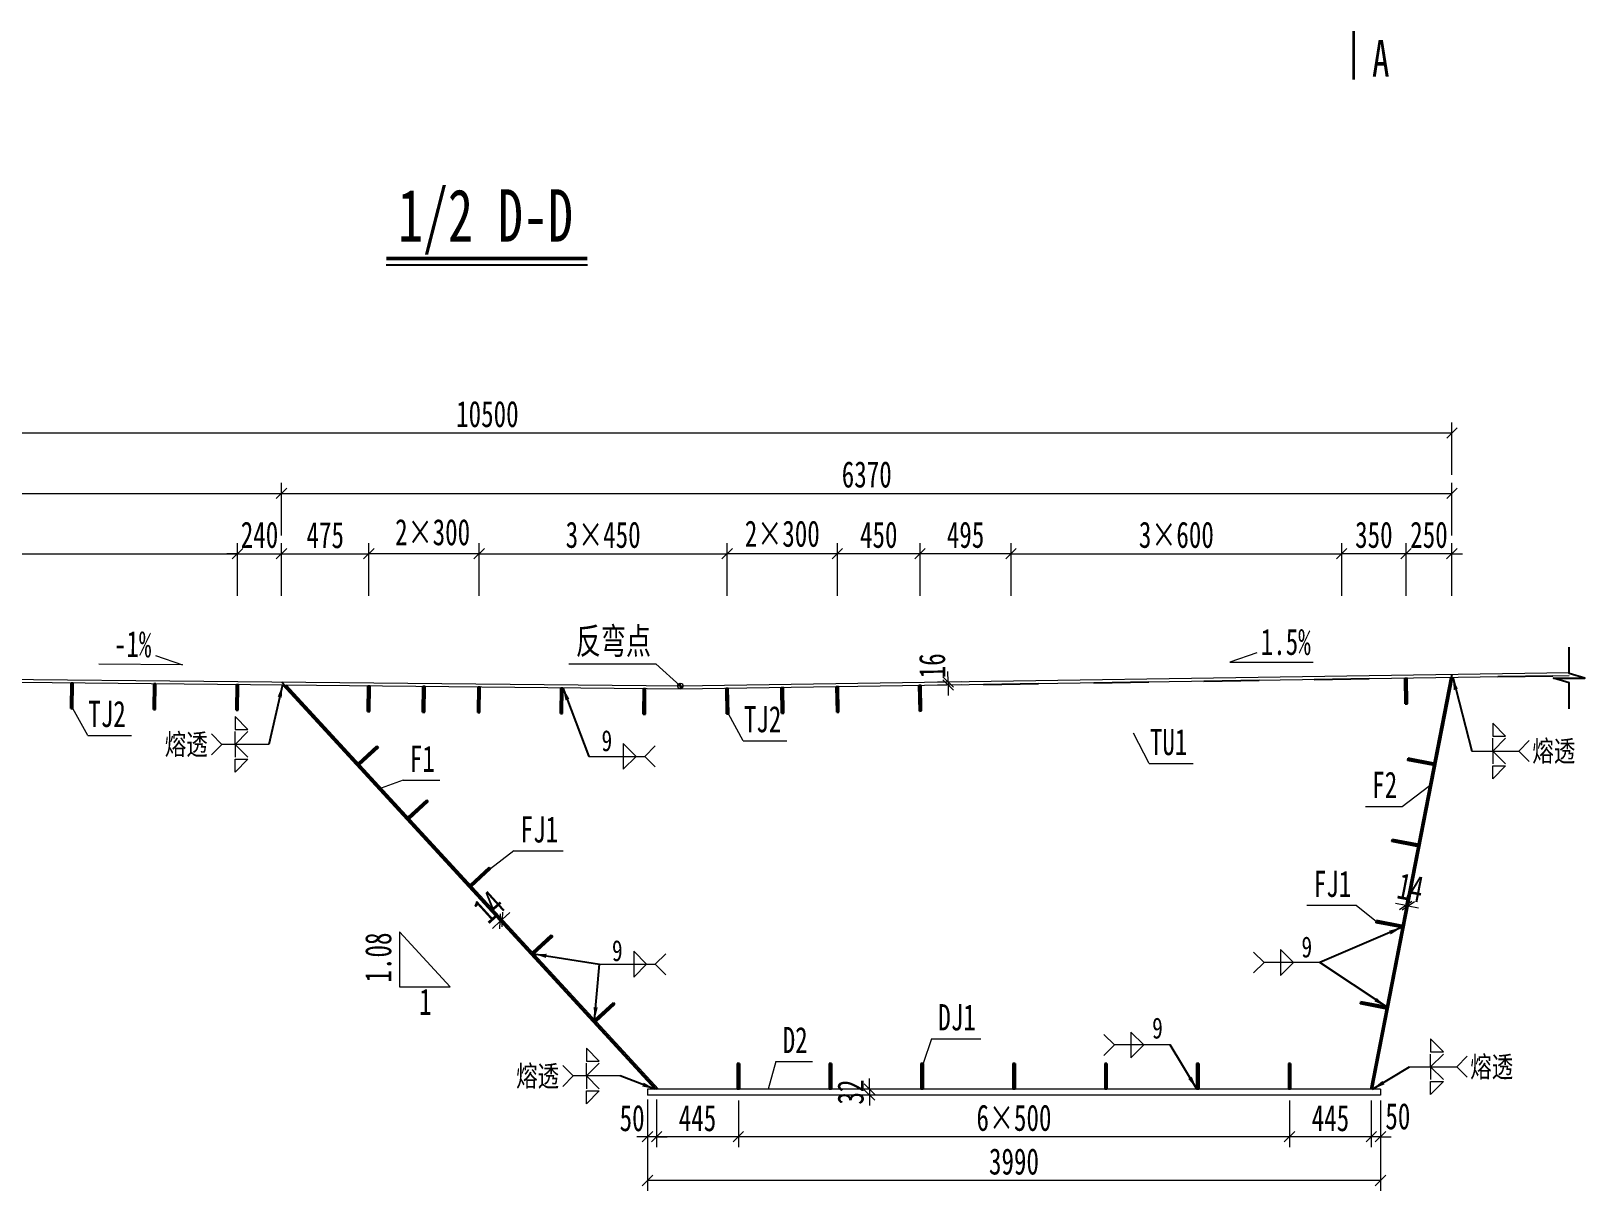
# Model space of a CAD drawing. Header units: millimetres. Extents: x 44597 to 300567, y -113054 to 73044.
# Drawn here: x 78083 to 86540, y -74475 to -68162 of the extents above; entities that cross this region are included whole.
import ezdxf
from ezdxf.enums import TextEntityAlignment as Align

# ---------------------------------------------------------------- set-up
doc = ezdxf.new("R2010")
doc.units = ezdxf.units.MM
doc.layers.get('Defpoints').update_dxf_attribs({"color": 8})
for name, color, linetype, lineweight in [('Dim', 4, 'Continuous', 15), ('文字', 7, 'Continuous', 15), ('标注线及字体', 2, 'Continuous', 15), ('粗线', 3, 'Continuous', 35), ('细实线', 4, 'Continuous', 15), ('钢板粗线', 1, 'Continuous', 25), ('钢板细线', 6, 'Continuous', 15)]:
    doc.layers.add(name, color=color, linetype=linetype, lineweight=lineweight)
doc.layers.add('Text', color=4, linetype='Continuous')
doc.styles.add('111', font='', dxfattribs={"width": 0.7})
doc.styles.add('BM_Dim', font='', dxfattribs={"width": 0.85})
doc.styles.add('SMEDI', font='', dxfattribs={"width": 0.75})
doc.styles.get("Standard").update_dxf_attribs({"font": ''})
doc.styles.get('111').set_extended_font_data('仿宋_GB2312')
doc.styles.get('BM_Dim').set_extended_font_data('仿宋_GB2312')
doc.styles.get('SMEDI').set_extended_font_data('仿宋_GB2312')
doc.styles.get('Standard').set_extended_font_data('仿宋_GB2312')
doc.dimstyles.new('200', dxfattribs={"dimscale": 0, "dimtxt": 2.5, "dimasz": 1, "dimexe": 1, "dimexo": 1, "dimgap": 0.6, "dimtad": 1, "dimdec": 0, "dimdsep": 46, "dimtxsty": '111', "dimblk": 'OBLIQUE', "dimcen": 0, "dimclrd": 4, "dimclre": 4, "dimclrt": 4, "dimadec": 1, "dimazin": 2, "dimtfac": 1, "dimtdec": 0, "dimtix": 1, "dimtmove": 2, "dimatfit": 3, "dimfxl": 4, "dimfxlon": 1, "dimtolj": 1, "dimlwd": -1, "dimlwe": -1, "dimarcsym": 0})
doc.dimstyles.new('MSteel_1.0_1.0', dxfattribs={"dimtxt": 3, "dimasz": 1.2, "dimexe": 1, "dimexo": 1, "dimgap": 1, "dimtad": 3, "dimtoh": 1, "dimdec": 0, "dimzin": 0, "dimdsep": 46, "dimtxsty": 'Standard', "dimblk": 'ARCHTICK', "dimcen": 0.09, "dimclrd": 3, "dimclre": 3, "dimadec": 0, "dimazin": 0, "dimtfac": 1, "dimtdec": 4, "dimtofl": 0, "dimtmove": 0, "dimatfit": 3, "dimfxl": 1, "dimtolj": 1, "dimtzin": 0, "dimarcsym": 0})

# ---------------------------------------------------------------- blocks, each defined once
blk = doc.blocks.new('U型肋2')
at = {"layer": 'Defpoints'}
blk.add_line((89516.8, -40634.7), (89816.8, -40634.7), dxfattribs=at)
blk = doc.blocks.new('12-140加劲 无过焊孔')
at = {"layer": 'Defpoints'}
blk.add_line((38946.6, 32076.7), (38946.6, 32216.7), dxfattribs=at)
at = {"layer": '钢板粗线', "color": 7}
for p, q in [((38940.6, 32076.7), (38940.6, 32216.7)), ((38940.6, 32216.7), (38952.6, 32216.7)), ((38952.6, 32076.7), (38952.6, 32216.7)), ((38940.6, 32076.7), (38952.6, 32076.7))]:
    blk.add_line(p, q, dxfattribs=at)
blk = doc.blocks.new('14-160加劲 无过焊孔')
at = {"layer": 'Defpoints'}
blk.add_line((38609.4, 32076.7), (38609.4, 32216.7), dxfattribs=at)
at = {"layer": '钢板粗线', "color": 7}
for p, q in [((38603.4, 32076.7), (38603.4, 32216.7)), ((38603.4, 32216.7), (38615.4, 32216.7)), ((38615.4, 32076.7), (38615.4, 32216.7)), ((38603.4, 32076.7), (38615.4, 32076.7))]:
    blk.add_line(p, q, dxfattribs=at)
blk = doc.blocks.new('_Oblique')
at = {"color": 0, "linetype": 'ByBlock', "lineweight": -2}
blk.add_line((-0.5, -0.5), (0.5, 0.5), dxfattribs=at)
blk = doc.blocks.new('*D583')
at = {"layer": 'Defpoints', "color": 0, "transparency": 16777216}
for p in [(79446.3, -70678), (75316.6, -71047.2), (79446.3, -71672.9)]:
    blk.add_point(p, dxfattribs=at)
at = {"layer": '细实线', "color": 4, "transparency": 16777216}
for p, q in [((75316.6, -70906.6), (75316.6, -70620.8)), ((75316.6, -70678), (79446.3, -70678)), ((79446.3, -70906.6), (79446.3, -70620.8))]:
    blk.add_line(p, q, dxfattribs=at)
at = {"layer": '细实线', "color": 4, "transparency": 16777216, "xscale": 57.14285714285715, "yscale": 57.14285714285715, "zscale": 57.14285714285715, "rotation": 180}
blk.add_blockref('_Oblique', (75316.6, -70678), dxfattribs=at)
at = {"layer": '细实线', "color": 4, "transparency": 16777216, "xscale": 57.14285714285715, "yscale": 57.14285714285715, "zscale": 57.14285714285715}
blk.add_blockref('_Oblique', (79446.3, -70678), dxfattribs=at)
at = {"layer": '细实线', "color": 4, "transparency": 16777216, "insert": (77381.4, -70575.8), "char_height": 142.86, "attachment_point": 5, "style": '111'}
blk.add_mtext('\\A1;4130', dxfattribs=at)
blk = doc.blocks.new('*D584')
at = {"layer": 'Defpoints', "color": 0, "transparency": 16777216}
for p in [(85566.6, -71006.7), (85566.6, -71683.1), (85816.3, -71663.4)]:
    blk.add_point(p, dxfattribs=at)
at = {"layer": '细实线', "color": 4, "transparency": 16777216}
for p, q in [((85566.6, -71235.3), (85566.6, -70949.5)), ((85816.3, -71235.3), (85816.3, -70949.5)), ((85566.6, -71006.7), (85509.4, -71006.7)), ((85816.3, -71006.7), (85566.6, -71006.7)), ((85816.3, -71006.7), (85873.5, -71006.7))]:
    blk.add_line(p, q, dxfattribs=at)
at = {"layer": '细实线', "color": 4, "transparency": 16777216, "xscale": 57.14285714285715, "yscale": 57.14285714285715, "zscale": 57.14285714285715}
blk.add_blockref('_Oblique', (85566.6, -71006.7), dxfattribs=at)
at = {"layer": '细实线', "color": 4, "transparency": 16777216, "xscale": 57.14285714285715, "yscale": 57.14285714285715, "zscale": 57.14285714285715, "rotation": 180}
blk.add_blockref('_Oblique', (85816.3, -71006.7), dxfattribs=at)
at = {"layer": '细实线', "color": 4, "transparency": 16777216, "insert": (85691.4, -70904.4), "char_height": 142.86, "attachment_point": 5, "style": '111'}
blk.add_mtext('\\A1;250', dxfattribs=at)
blk = doc.blocks.new('*D587')
at = {"layer": 'Defpoints', "color": 0, "transparency": 16777216}
for p in [(85216.6, -71006.7), (85216.6, -71514.7), (83416.7, -71715.3)]:
    blk.add_point(p, dxfattribs=at)
at = {"layer": '细实线', "color": 4, "transparency": 16777216}
for p, q in [((83416.7, -71235.3), (83416.7, -70949.5)), ((85216.6, -71235.3), (85216.6, -70949.5)), ((83416.7, -71006.7), (85216.6, -71006.7))]:
    blk.add_line(p, q, dxfattribs=at)
at = {"layer": '细实线', "color": 4, "transparency": 16777216, "xscale": 57.14285714285715, "yscale": 57.14285714285715, "zscale": 57.14285714285715, "rotation": 180}
blk.add_blockref('_Oblique', (83416.7, -71006.7), dxfattribs=at)
at = {"layer": '细实线', "color": 4, "transparency": 16777216, "xscale": 57.14285714285715, "yscale": 57.14285714285715, "zscale": 57.14285714285715}
blk.add_blockref('_Oblique', (85216.6, -71006.7), dxfattribs=at)
at = {"layer": '细实线', "color": 4, "transparency": 16777216, "insert": (84316.6, -70904.4), "char_height": 142.86, "attachment_point": 5, "style": '111'}
blk.add_mtext('\\A1;3×600', dxfattribs=at)
blk = doc.blocks.new('*D588')
at = {"layer": 'Defpoints', "color": 0, "transparency": 16777216}
for p in [(79206.3, -71006.7), (75606.3, -71682.6), (79206.3, -71718.6)]:
    blk.add_point(p, dxfattribs=at)
at = {"layer": '细实线', "color": 4, "transparency": 16777216}
for p, q in [((75606.3, -71235.3), (75606.3, -70949.5)), ((79206.3, -71235.3), (79206.3, -70949.5)), ((75606.3, -71006.7), (79206.3, -71006.7))]:
    blk.add_line(p, q, dxfattribs=at)
at = {"layer": '细实线', "color": 4, "transparency": 16777216, "xscale": 57.14285714285715, "yscale": 57.14285714285715, "zscale": 57.14285714285715, "rotation": 180}
blk.add_blockref('_Oblique', (75606.3, -71006.7), dxfattribs=at)
at = {"layer": '细实线', "color": 4, "transparency": 16777216, "xscale": 57.14285714285715, "yscale": 57.14285714285715, "zscale": 57.14285714285715}
blk.add_blockref('_Oblique', (79206.3, -71006.7), dxfattribs=at)
at = {"layer": '细实线', "color": 4, "transparency": 16777216, "insert": (77406.3, -70904.4), "char_height": 142.86, "attachment_point": 5, "style": '111'}
blk.add_mtext('\\A1;8×450', dxfattribs=at)
blk = doc.blocks.new('*D589')
at = {"layer": 'Defpoints', "color": 0, "transparency": 16777216}
for p in [(79921.7, -71006.7), (79446.3, -71672.9), (79921.7, -71725.4)]:
    blk.add_point(p, dxfattribs=at)
at = {"layer": '细实线', "color": 4, "transparency": 16777216}
for p, q in [((79446.3, -71235.3), (79446.3, -70949.5)), ((79921.7, -71235.3), (79921.7, -70949.5)), ((79446.3, -71006.7), (79921.7, -71006.7))]:
    blk.add_line(p, q, dxfattribs=at)
at = {"layer": '细实线', "color": 4, "transparency": 16777216, "xscale": 57.14285714285715, "yscale": 57.14285714285715, "zscale": 57.14285714285715, "rotation": 180}
blk.add_blockref('_Oblique', (79446.3, -71006.7), dxfattribs=at)
at = {"layer": '细实线', "color": 4, "transparency": 16777216, "xscale": 57.14285714285715, "yscale": 57.14285714285715, "zscale": 57.14285714285715}
blk.add_blockref('_Oblique', (79921.7, -71006.7), dxfattribs=at)
at = {"layer": '细实线', "color": 4, "transparency": 16777216, "insert": (79684, -70906), "char_height": 142.86, "attachment_point": 5, "style": '111'}
blk.add_mtext('\\A1;475', dxfattribs=at)
blk = doc.blocks.new('*D590')
at = {"layer": 'Defpoints', "color": 0, "transparency": 16777216}
for p in [(79446.3, -71006.7), (79206.3, -71718.2), (79446.3, -71672.9)]:
    blk.add_point(p, dxfattribs=at)
at = {"layer": '细实线', "color": 4, "transparency": 16777216}
for p, q in [((79206.3, -71235.3), (79206.3, -70949.5)), ((79446.3, -71235.3), (79446.3, -70949.5)), ((79206.3, -71006.7), (79149.2, -71006.7)), ((79206.3, -71006.7), (79446.3, -71006.7)), ((79446.3, -71006.7), (79503.5, -71006.7))]:
    blk.add_line(p, q, dxfattribs=at)
at = {"layer": '细实线', "color": 4, "transparency": 16777216, "xscale": 57.14285714285715, "yscale": 57.14285714285715, "zscale": 57.14285714285715}
blk.add_blockref('_Oblique', (79206.3, -71006.7), dxfattribs=at)
at = {"layer": '细实线', "color": 4, "transparency": 16777216, "xscale": 57.14285714285715, "yscale": 57.14285714285715, "zscale": 57.14285714285715, "rotation": 180}
blk.add_blockref('_Oblique', (79446.3, -71006.7), dxfattribs=at)
at = {"layer": '细实线', "color": 4, "transparency": 16777216, "insert": (79326.3, -70904.4), "char_height": 142.86, "attachment_point": 5, "style": '111'}
blk.add_mtext('\\A1;240', dxfattribs=at)
blk = doc.blocks.new('*D591')
at = {"layer": 'Defpoints', "color": 0, "transparency": 16777216}
for p in [(85216.6, -71006.7), (85216.6, -71688.4), (85566.6, -71663.4)]:
    blk.add_point(p, dxfattribs=at)
at = {"layer": '细实线', "color": 4, "transparency": 16777216}
for p, q in [((85216.6, -71235.3), (85216.6, -70949.5)), ((85566.6, -71235.3), (85566.6, -70949.5)), ((85566.6, -71006.7), (85216.6, -71006.7))]:
    blk.add_line(p, q, dxfattribs=at)
at = {"layer": '细实线', "color": 4, "transparency": 16777216, "xscale": 57.14285714285715, "yscale": 57.14285714285715, "zscale": 57.14285714285715, "rotation": 180}
blk.add_blockref('_Oblique', (85216.6, -71006.7), dxfattribs=at)
at = {"layer": '细实线', "color": 4, "transparency": 16777216, "xscale": 57.14285714285715, "yscale": 57.14285714285715, "zscale": 57.14285714285715}
blk.add_blockref('_Oblique', (85566.6, -71006.7), dxfattribs=at)
at = {"layer": '细实线', "color": 4, "transparency": 16777216, "insert": (85391.6, -70904.4), "char_height": 142.86, "attachment_point": 5, "style": '111'}
blk.add_mtext('\\A1;350', dxfattribs=at)
blk = doc.blocks.new('*D592')
at = {"layer": 'Defpoints', "color": 0, "transparency": 16777216}
for p in [(79921.7, -71006.7), (79921.7, -71725.4), (80521.7, -71731.4)]:
    blk.add_point(p, dxfattribs=at)
at = {"layer": '细实线', "color": 4, "transparency": 16777216}
for p, q in [((79921.7, -71235.3), (79921.7, -70949.5)), ((80521.7, -71235.3), (80521.7, -70949.5)), ((80521.7, -71006.7), (79921.7, -71006.7))]:
    blk.add_line(p, q, dxfattribs=at)
at = {"layer": '细实线', "color": 4, "transparency": 16777216, "xscale": 57.14285714285715, "yscale": 57.14285714285715, "zscale": 57.14285714285715, "rotation": 180}
blk.add_blockref('_Oblique', (79921.7, -71006.7), dxfattribs=at)
at = {"layer": '细实线', "color": 4, "transparency": 16777216, "xscale": 57.14285714285715, "yscale": 57.14285714285715, "zscale": 57.14285714285715}
blk.add_blockref('_Oblique', (80521.7, -71006.7), dxfattribs=at)
at = {"layer": '细实线', "color": 4, "transparency": 16777216, "insert": (80268.6, -70890.2), "char_height": 142.86, "attachment_point": 5, "style": '111'}
blk.add_mtext('\\A1;2×300', dxfattribs=at)
blk = doc.blocks.new('*D593')
at = {"layer": 'Defpoints', "color": 0, "transparency": 16777216}
for p in [(81871.7, -71006.7), (80521.7, -71731.4), (81871.7, -71738.5)]:
    blk.add_point(p, dxfattribs=at)
at = {"layer": '细实线', "color": 4, "transparency": 16777216}
for p, q in [((80521.7, -71235.3), (80521.7, -70949.5)), ((81871.7, -71235.3), (81871.7, -70949.5)), ((80521.7, -71006.7), (81871.7, -71006.7))]:
    blk.add_line(p, q, dxfattribs=at)
at = {"layer": '细实线', "color": 4, "transparency": 16777216, "xscale": 57.14285714285715, "yscale": 57.14285714285715, "zscale": 57.14285714285715, "rotation": 180}
blk.add_blockref('_Oblique', (80521.7, -71006.7), dxfattribs=at)
at = {"layer": '细实线', "color": 4, "transparency": 16777216, "xscale": 57.14285714285715, "yscale": 57.14285714285715, "zscale": 57.14285714285715}
blk.add_blockref('_Oblique', (81871.7, -71006.7), dxfattribs=at)
at = {"layer": '细实线', "color": 4, "transparency": 16777216, "insert": (81196.7, -70904.4), "char_height": 142.86, "attachment_point": 5, "style": '111'}
blk.add_mtext('\\A1;3×450', dxfattribs=at)
blk = doc.blocks.new('*D594')
at = {"layer": 'Defpoints', "color": 0, "transparency": 16777216}
for p in [(85816.6, -70349.3), (75316.6, -70718.6), (85816.6, -71663.3)]:
    blk.add_point(p, dxfattribs=at)
at = {"layer": '细实线', "color": 4, "transparency": 16777216}
for p, q in [((75316.6, -70577.9), (75316.6, -70292.2)), ((75316.6, -70349.3), (85816.6, -70349.3)), ((85816.6, -70577.9), (85816.6, -70292.2))]:
    blk.add_line(p, q, dxfattribs=at)
at = {"layer": '细实线', "color": 4, "transparency": 16777216, "xscale": 57.14285714285715, "yscale": 57.14285714285715, "zscale": 57.14285714285715, "rotation": 180}
blk.add_blockref('_Oblique', (75316.6, -70349.3), dxfattribs=at)
at = {"layer": '细实线', "color": 4, "transparency": 16777216, "xscale": 57.14285714285715, "yscale": 57.14285714285715, "zscale": 57.14285714285715}
blk.add_blockref('_Oblique', (85816.6, -70349.3), dxfattribs=at)
at = {"layer": '细实线', "color": 4, "transparency": 16777216, "insert": (80566.6, -70247.1), "char_height": 142.86, "attachment_point": 5, "style": '111'}
blk.add_mtext('\\A1;10500', dxfattribs=at)
blk = doc.blocks.new('*D595')
at = {"layer": 'Defpoints', "color": 0, "transparency": 16777216}
for p in [(85816.5, -70678), (79446.3, -71047.2), (85816.5, -71663.3)]:
    blk.add_point(p, dxfattribs=at)
at = {"layer": '细实线', "color": 4, "transparency": 16777216}
for p, q in [((79446.3, -70906.6), (79446.3, -70620.8)), ((79446.3, -70678), (85816.5, -70678)), ((85816.5, -70906.6), (85816.5, -70620.8))]:
    blk.add_line(p, q, dxfattribs=at)
at = {"layer": '细实线', "color": 4, "transparency": 16777216, "xscale": 57.14285714285715, "yscale": 57.14285714285715, "zscale": 57.14285714285715, "rotation": 180}
blk.add_blockref('_Oblique', (79446.3, -70678), dxfattribs=at)
at = {"layer": '细实线', "color": 4, "transparency": 16777216, "xscale": 57.14285714285715, "yscale": 57.14285714285715, "zscale": 57.14285714285715}
blk.add_blockref('_Oblique', (85816.5, -70678), dxfattribs=at)
at = {"layer": '细实线', "color": 4, "transparency": 16777216, "insert": (82631.4, -70575.8), "char_height": 142.86, "attachment_point": 5, "style": '111'}
blk.add_mtext('\\A1;6370', dxfattribs=at)
blk = doc.blocks.new('*D596')
at = {"layer": 'Defpoints', "color": 0, "transparency": 16777216}
for p in [(82646.6, -73952.9), (82786.6, -73920.9), (82786.6, -73952.9)]:
    blk.add_point(p, dxfattribs=at)
at = {"layer": '细实线', "color": 4, "transparency": 16777216}
for p, q in [((82646.6, -73920.9), (82646.6, -73863.7)), ((82729.5, -73920.9), (82589.4, -73920.9)), ((82729.5, -73952.9), (82589.4, -73952.9)), ((82646.6, -73920.9), (82646.6, -73952.9)), ((82646.6, -73952.9), (82646.6, -74010))]:
    blk.add_line(p, q, dxfattribs=at)
at = {"layer": '细实线', "color": 4, "transparency": 16777216, "xscale": 57.14285714285715, "yscale": 57.14285714285715, "zscale": 57.14285714285715}
for p, rotation in [((82646.6, -73920.9), 270), ((82646.6, -73952.9), 90)]:
    blk.add_blockref('_Oblique', p, dxfattribs=dict(at, rotation=rotation))
at = {"layer": '细实线', "color": 4, "transparency": 16777216, "insert": (82544.4, -73936.9), "char_height": 142.86, "attachment_point": 5, "rotation": 90, "style": '111'}
blk.add_mtext('\\A1;32', dxfattribs=at)
blk = doc.blocks.new('*D597')
at = {"layer": 'Defpoints', "color": 0, "transparency": 16777216}
for p in [(84932.7, -73924.9), (85377.7, -73924.9), (84932.7, -74180)]:
    blk.add_point(p, dxfattribs=at)
at = {"layer": '细实线', "color": 4, "transparency": 16777216}
for p, q in [((84932.7, -73982), (84932.7, -74237.2)), ((85377.7, -73982), (85377.7, -74237.2)), ((85377.7, -74180), (84932.7, -74180))]:
    blk.add_line(p, q, dxfattribs=at)
at = {"layer": '细实线', "color": 4, "transparency": 16777216, "xscale": 57.14285714285715, "yscale": 57.14285714285715, "zscale": 57.14285714285715, "rotation": 180}
blk.add_blockref('_Oblique', (84932.7, -74180), dxfattribs=at)
at = {"layer": '细实线', "color": 4, "transparency": 16777216, "xscale": 57.14285714285715, "yscale": 57.14285714285715, "zscale": 57.14285714285715}
blk.add_blockref('_Oblique', (85377.7, -74180), dxfattribs=at)
at = {"layer": '细实线', "color": 4, "transparency": 16777216, "insert": (85155.2, -74079.3), "char_height": 142.86, "attachment_point": 5, "style": '111'}
blk.add_mtext('\\A1;445', dxfattribs=at)
blk = doc.blocks.new('*D598')
at = {"layer": 'Defpoints', "color": 0, "transparency": 16777216}
for p in [(81932.7, -73924.9), (84932.7, -73924.9), (81932.7, -74180)]:
    blk.add_point(p, dxfattribs=at)
at = {"layer": '细实线', "color": 4, "transparency": 16777216}
for p, q in [((81932.7, -73982), (81932.7, -74237.2)), ((84932.7, -73982), (84932.7, -74237.2)), ((84932.7, -74180), (81932.7, -74180))]:
    blk.add_line(p, q, dxfattribs=at)
at = {"layer": '细实线', "color": 4, "transparency": 16777216, "xscale": 57.14285714285715, "yscale": 57.14285714285715, "zscale": 57.14285714285715, "rotation": 180}
blk.add_blockref('_Oblique', (81932.7, -74180), dxfattribs=at)
at = {"layer": '细实线', "color": 4, "transparency": 16777216, "xscale": 57.14285714285715, "yscale": 57.14285714285715, "zscale": 57.14285714285715}
blk.add_blockref('_Oblique', (84932.7, -74180), dxfattribs=at)
at = {"layer": '细实线', "color": 4, "transparency": 16777216, "insert": (83432.7, -74077.8), "char_height": 142.86, "attachment_point": 5, "style": '111'}
blk.add_mtext('\\A1;6×500', dxfattribs=at)
blk = doc.blocks.new('*D599')
at = {"layer": 'Defpoints', "color": 0, "transparency": 16777216}
for p in [(81487.7, -73924.9), (81932.7, -73924.9), (81487.7, -74180)]:
    blk.add_point(p, dxfattribs=at)
at = {"layer": '细实线', "color": 4, "transparency": 16777216}
for p, q in [((81487.7, -73982), (81487.7, -74237.2)), ((81932.7, -73982), (81932.7, -74237.2)), ((81932.7, -74180), (81487.7, -74180))]:
    blk.add_line(p, q, dxfattribs=at)
at = {"layer": '细实线', "color": 4, "transparency": 16777216, "xscale": 57.14285714285715, "yscale": 57.14285714285715, "zscale": 57.14285714285715, "rotation": 180}
blk.add_blockref('_Oblique', (81487.7, -74180), dxfattribs=at)
at = {"layer": '细实线', "color": 4, "transparency": 16777216, "xscale": 57.14285714285715, "yscale": 57.14285714285715, "zscale": 57.14285714285715}
blk.add_blockref('_Oblique', (81932.7, -74180), dxfattribs=at)
at = {"layer": '细实线', "color": 4, "transparency": 16777216, "insert": (81710.2, -74079.3), "char_height": 142.86, "attachment_point": 5, "style": '111'}
blk.add_mtext('\\A1;445', dxfattribs=at)
blk = doc.blocks.new('*D600')
at = {"layer": 'Defpoints', "color": 0, "transparency": 16777216}
for p in [(81437.7, -73940.9), (85427.7, -74158.7), (81437.7, -74417.9)]:
    blk.add_point(p, dxfattribs=at)
at = {"layer": '细实线', "color": 4, "transparency": 16777216}
for p, q in [((81437.7, -74189.3), (81437.7, -74475)), ((85427.7, -74215.8), (85427.7, -74475)), ((85427.7, -74417.9), (81437.7, -74417.9))]:
    blk.add_line(p, q, dxfattribs=at)
at = {"layer": '细实线', "color": 4, "transparency": 16777216, "xscale": 57.14285714285715, "yscale": 57.14285714285715, "zscale": 57.14285714285715, "rotation": 180}
blk.add_blockref('_Oblique', (81437.7, -74417.9), dxfattribs=at)
at = {"layer": '细实线', "color": 4, "transparency": 16777216, "xscale": 57.14285714285715, "yscale": 57.14285714285715, "zscale": 57.14285714285715}
blk.add_blockref('_Oblique', (85427.7, -74417.9), dxfattribs=at)
at = {"layer": '细实线', "color": 4, "transparency": 16777216, "insert": (83432.7, -74315.6), "char_height": 142.86, "attachment_point": 5, "style": '111'}
blk.add_mtext('\\A1;3990', dxfattribs=at)
blk = doc.blocks.new('*D601')
at = {"layer": 'Defpoints', "color": 0, "transparency": 16777216}
for p in [(85377.7, -73924.9), (85427.7, -73924.9), (85377.7, -74180)]:
    blk.add_point(p, dxfattribs=at)
at = {"layer": '细实线', "color": 4, "transparency": 16777216}
for p, q in [((85377.7, -73982), (85377.7, -74237.2)), ((85427.7, -73982), (85427.7, -74237.2)), ((85377.7, -74180), (85320.6, -74180)), ((85427.7, -74180), (85377.7, -74180)), ((85427.7, -74180), (85484.9, -74180))]:
    blk.add_line(p, q, dxfattribs=at)
at = {"layer": '细实线', "color": 4, "transparency": 16777216, "xscale": 57.14285714285715, "yscale": 57.14285714285715, "zscale": 57.14285714285715}
blk.add_blockref('_Oblique', (85377.7, -74180), dxfattribs=at)
at = {"layer": '细实线', "color": 4, "transparency": 16777216, "xscale": 57.14285714285715, "yscale": 57.14285714285715, "zscale": 57.14285714285715, "rotation": 180}
blk.add_blockref('_Oblique', (85427.7, -74180), dxfattribs=at)
at = {"layer": '细实线', "color": 4, "transparency": 16777216, "insert": (85522.1, -74069.4), "char_height": 142.86, "attachment_point": 5, "style": '111'}
blk.add_mtext('\\A1;50', dxfattribs=at)
blk = doc.blocks.new('*D602')
at = {"layer": 'Defpoints', "color": 0, "transparency": 16777216}
for p in [(81437.7, -73920.9), (81487.7, -73920.9), (81437.7, -74180)]:
    blk.add_point(p, dxfattribs=at)
at = {"layer": '细实线', "color": 4, "transparency": 16777216}
for p, q in [((81437.7, -73978), (81437.7, -74237.2)), ((81487.7, -73978), (81487.7, -74237.2)), ((81437.7, -74180), (81380.6, -74180)), ((81487.7, -74180), (81437.7, -74180)), ((81487.7, -74180), (81544.9, -74180))]:
    blk.add_line(p, q, dxfattribs=at)
at = {"layer": '细实线', "color": 4, "transparency": 16777216, "xscale": 57.14285714285715, "yscale": 57.14285714285715, "zscale": 57.14285714285715}
blk.add_blockref('_Oblique', (81437.7, -74180), dxfattribs=at)
at = {"layer": '细实线', "color": 4, "transparency": 16777216, "xscale": 57.14285714285715, "yscale": 57.14285714285715, "zscale": 57.14285714285715, "rotation": 180}
blk.add_blockref('_Oblique', (81487.7, -74180), dxfattribs=at)
at = {"layer": '细实线', "color": 4, "transparency": 16777216, "insert": (81354.3, -74079.3), "char_height": 142.86, "attachment_point": 5, "style": '111'}
blk.add_mtext('\\A1;50', dxfattribs=at)
blk = doc.blocks.new('_ArchTick')
at = {"color": 0, "linetype": 'ByBlock', "const_width": 0.15}
blk.add_lwpolyline([(-0.5, -0.5), (0.5, 0.5)], dxfattribs=at)
blk = doc.blocks.new('全融透2')
at = {"layer": 'Dim'}
blk.add_line((0, 0), (-4.48, 0), dxfattribs=at)
for points in [[(-3.23, 2.65), (-3.23, 1.41), (-2, 1.41)], [(-3.23, -2.65), (-3.23, -1.41), (-2, -1.41)]]:
    blk.add_lwpolyline(points, close=True, dxfattribs=at)
for points in [[(-5.48, 1), (-4.48, 0), (-5.48, -1)], [(-2, 1.21), (-3.23, 0), (-3.23, 1.21)], [(-2, -1.21), (-3.23, 0), (-3.23, -1.21)]]:
    blk.add_lwpolyline(points, dxfattribs=at)
at = {"layer": 'Text', "style": 'SMEDI', "width": 0.75}
blk.add_text('熔透', height=2, dxfattribs=at).set_placement((-9.92, 0), align=Align.MIDDLE_LEFT)
blk = doc.blocks.new('全融透1')
at = {"layer": 'Dim'}
blk.add_line((0, 0), (4.48, 0), dxfattribs=at)
for points in [[(2, 2.65), (2, 1.41), (3.23, 1.41)], [(2, -2.65), (2, -1.41), (3.23, -1.41)]]:
    blk.add_lwpolyline(points, close=True, dxfattribs=at)
for points in [[(3.23, 1.21), (2, 0), (2, 1.21)], [(3.23, -1.21), (2, 0), (2, -1.21)], [(5.48, 1), (4.48, 0), (5.48, -1)]]:
    blk.add_lwpolyline(points, dxfattribs=at)
at = {"layer": 'Text', "style": 'SMEDI', "width": 0.75}
blk.add_text('熔透', height=2, dxfattribs=at).set_placement((5.77, 0), align=Align.MIDDLE_LEFT)
blk = doc.blocks.new('角焊缝1')
at = {"layer": 'Dim'}
blk.add_line((-3101.17, 370.22), (-3106.48, 370.22), dxfattribs=at)
blk.add_lwpolyline([(-3107.48, 369.22), (-3106.48, 370.22), (-3107.48, 371.22)], dxfattribs=at)
blk.add_lwpolyline([(-3104.91, 371.45), (-3104.91, 368.99), (-3103.68, 370.22)], close=True, dxfattribs=at)
blk = doc.blocks.new('*D603')
at = {"layer": 'Defpoints', "color": 0, "transparency": 16777216}
for p in [(80647.2, -72997.8), (80647.7, -73019.2), (80658, -73009.7)]:
    blk.add_point(p, dxfattribs=at)
at = {"layer": '细实线', "color": 4, "transparency": 16777216}
for p, q in [((80636.8, -73007.3), (80598.4, -72965)), ((80647.2, -72997.8), (80608.7, -72955.6)), ((80647.2, -72997.8), (80689.4, -72959.4)), ((80636.8, -73007.3), (80594.6, -73045.7)), ((80636.8, -73007.3), (80647.2, -72997.8))]:
    blk.add_line(p, q, dxfattribs=at)
at = {"layer": '细实线', "color": 4, "transparency": 16777216, "xscale": 57.14285714285715, "yscale": 57.14285714285715, "zscale": 57.14285714285715}
for p, rotation in [((80636.8, -73007.3), 42.30941180379739), ((80647.2, -72997.8), 222.3094118037974)]:
    blk.add_blockref('_Oblique', p, dxfattribs=dict(at, rotation=rotation))
at = {"layer": '细实线', "color": 4, "transparency": 16777216, "insert": (80574.2, -72928.1), "char_height": 142.86, "attachment_point": 5, "rotation": 42.30941, "style": '111'}
blk.add_mtext('\\A1;14', dxfattribs=at)
blk = doc.blocks.new('*D604')
at = {"layer": 'Defpoints', "color": 0, "transparency": 16777216}
for p in [(85559.2, -72950.8), (85572.9, -72953.5), (85578.7, -72923.9)]:
    blk.add_point(p, dxfattribs=at)
at = {"layer": '细实线', "color": 4, "transparency": 16777216}
for p, q in [((85564.9, -72921.2), (85575.8, -72865.2)), ((85578.7, -72923.9), (85589.6, -72867.8)), ((85564.9, -72921.2), (85508.8, -72910.3)), ((85564.9, -72921.2), (85578.7, -72923.9)), ((85578.7, -72923.9), (85634.8, -72934.8))]:
    blk.add_line(p, q, dxfattribs=at)
at = {"layer": '细实线', "color": 4, "transparency": 16777216, "xscale": 57.14285714285715, "yscale": 57.14285714285715, "zscale": 57.14285714285715}
for p, rotation in [((85564.9, -72921.2), 349.0000000001432), ((85578.7, -72923.9), 169.0000000001433)]:
    blk.add_blockref('_Oblique', p, dxfattribs=dict(at, rotation=rotation))
at = {"layer": '细实线', "color": 4, "transparency": 16777216, "insert": (85591, -72823.7), "char_height": 142.86, "attachment_point": 5, "rotation": 349, "style": '111'}
blk.add_mtext('\\A1;14', dxfattribs=at)
blk = doc.blocks.new('角焊缝2')
at = {"layer": 'Dim'}
blk.add_line((-3138.01, 370.22), (-3132.7, 370.22), dxfattribs=at)
blk.add_lwpolyline([(-3134.75, 371.45), (-3134.75, 368.99), (-3133.52, 370.22)], close=True, dxfattribs=at)
blk.add_lwpolyline([(-3131.7, 369.22), (-3132.7, 370.22), (-3131.7, 371.22)], dxfattribs=at)
blk = doc.blocks.new('*D605')
at = {"layer": 'Defpoints', "color": 0, "transparency": 16777216}
for p in [(82921.7, -71006.7), (83416.7, -71715.3), (82921.7, -71722.7)]:
    blk.add_point(p, dxfattribs=at)
at = {"layer": '细实线', "color": 4, "transparency": 16777216}
for p, q in [((82921.7, -71235.3), (82921.7, -70949.5)), ((83416.7, -71235.3), (83416.7, -70949.5)), ((83416.7, -71006.7), (82921.7, -71006.7))]:
    blk.add_line(p, q, dxfattribs=at)
at = {"layer": '细实线', "color": 4, "transparency": 16777216, "xscale": 57.14285714285715, "yscale": 57.14285714285715, "zscale": 57.14285714285715, "rotation": 180}
blk.add_blockref('_Oblique', (82921.7, -71006.7), dxfattribs=at)
at = {"layer": '细实线', "color": 4, "transparency": 16777216, "xscale": 57.14285714285715, "yscale": 57.14285714285715, "zscale": 57.14285714285715}
blk.add_blockref('_Oblique', (83416.7, -71006.7), dxfattribs=at)
at = {"layer": '细实线', "color": 4, "transparency": 16777216, "insert": (83169.2, -70904.4), "char_height": 142.86, "attachment_point": 5, "style": '111'}
blk.add_mtext('\\A1;495', dxfattribs=at)
blk = doc.blocks.new('*D606')
at = {"layer": 'Defpoints', "color": 0, "transparency": 16777216}
for p in [(82471.7, -71006.7), (82921.7, -71715.3), (82471.7, -71729.4)]:
    blk.add_point(p, dxfattribs=at)
at = {"layer": '细实线', "color": 4, "transparency": 16777216}
for p, q in [((82471.7, -71235.3), (82471.7, -70949.5)), ((82921.7, -71235.3), (82921.7, -70949.5)), ((82921.7, -71006.7), (82471.7, -71006.7))]:
    blk.add_line(p, q, dxfattribs=at)
at = {"layer": '细实线', "color": 4, "transparency": 16777216, "xscale": 57.14285714285715, "yscale": 57.14285714285715, "zscale": 57.14285714285715, "rotation": 180}
blk.add_blockref('_Oblique', (82471.7, -71006.7), dxfattribs=at)
at = {"layer": '细实线', "color": 4, "transparency": 16777216, "xscale": 57.14285714285715, "yscale": 57.14285714285715, "zscale": 57.14285714285715}
blk.add_blockref('_Oblique', (82921.7, -71006.7), dxfattribs=at)
at = {"layer": '细实线', "color": 4, "transparency": 16777216, "insert": (82696.7, -70904.4), "char_height": 142.86, "attachment_point": 5, "style": '111'}
blk.add_mtext('\\A1;450', dxfattribs=at)
blk = doc.blocks.new('*D607')
at = {"layer": 'Defpoints', "color": 0, "transparency": 16777216}
for p in [(81871.7, -71006.7), (82471.7, -71715.3), (81871.7, -71738.4)]:
    blk.add_point(p, dxfattribs=at)
at = {"layer": '细实线', "color": 4, "transparency": 16777216}
for p, q in [((81871.7, -71235.3), (81871.7, -70949.5)), ((82471.7, -71235.3), (82471.7, -70949.5)), ((82471.7, -71006.7), (81871.7, -71006.7))]:
    blk.add_line(p, q, dxfattribs=at)
at = {"layer": '细实线', "color": 4, "transparency": 16777216, "xscale": 57.14285714285715, "yscale": 57.14285714285715, "zscale": 57.14285714285715, "rotation": 180}
blk.add_blockref('_Oblique', (81871.7, -71006.7), dxfattribs=at)
at = {"layer": '细实线', "color": 4, "transparency": 16777216, "xscale": 57.14285714285715, "yscale": 57.14285714285715, "zscale": 57.14285714285715}
blk.add_blockref('_Oblique', (82471.7, -71006.7), dxfattribs=at)
at = {"layer": '细实线', "color": 4, "transparency": 16777216, "insert": (82171.7, -70898.5), "char_height": 142.86, "attachment_point": 5, "style": '111'}
blk.add_mtext('\\A1;2×300', dxfattribs=at)
blk = doc.blocks.new('...')
at = {"layer": '细实线'}
h = blk.add_hatch(color=256, dxfattribs=at)
h.dxf.hatch_style = 1
h.paths.add_polyline_path([(-15.3, 0, -0.414214), (0, 15.3), (0, 0)])
h.paths.add_polyline_path([(0, -15.3), (0, 0), (15.3, 0, -0.414214)])
for p, q in [((0, 15.3), (0, -15.3)), ((-15.3, 0), (15.3, 0))]:
    blk.add_line(p, q, dxfattribs=at)
blk.add_circle((0, 0), 15.3, dxfattribs=at)
blk = doc.blocks.new('*D609')
at = {"layer": 'Defpoints', "color": 0, "transparency": 16777216}
for p in [(83205.6, -71702.5), (83074.5, -71720.5), (83205.8, -71718.5)]:
    blk.add_point(p, dxfattribs=at)
at = {"layer": '细实线', "color": 4, "transparency": 16777216}
for p, q in [((83148.5, -71703.4), (83017.1, -71705.3)), ((83074.3, -71704.5), (83073.4, -71647.3)), ((83074.3, -71704.5), (83074.5, -71720.5)), ((83148.7, -71719.4), (83017.4, -71721.3)), ((83074.5, -71720.5), (83075.4, -71777.6))]:
    blk.add_line(p, q, dxfattribs=at)
at = {"layer": '细实线', "color": 4, "transparency": 16777216, "xscale": 57.14285714285715, "yscale": 57.14285714285715, "zscale": 57.14285714285715}
for p, rotation in [((83074.3, -71704.5), 270.8593722436533), ((83074.5, -71720.5), 90.85937224365327)]:
    blk.add_blockref('_Oblique', p, dxfattribs=dict(at, rotation=rotation))
at = {"layer": '细实线', "color": 4, "transparency": 16777216, "insert": (82988.2, -71617), "char_height": 142.86, "attachment_point": 5, "rotation": 90.85937, "style": '111'}
blk.add_mtext('\\A1;16', dxfattribs=at)

msp = doc.modelspace()

# ---------------------------------------------------------------- linework, layer by layer
at = {"color": 4}
msp.add_line((80016.5, -69434.2), (81110.8, -69434.2), dxfattribs=at)
at = {"color": 6, "const_width": 20.6, "elevation": 0}
msp.add_lwpolyline([(80016.5, -69399.9), (81110.8, -69399.9)], dxfattribs=at)
at = {"color": 4}
msp.add_lwpolyline([(86454.6, -71850.8), (86454.6, -71709.2), (86368.9, -71683.5), (86540.4, -71683.5), (86454.6, -71657.8), (86454.6, -71623.5), (86454.6, -71514.5)], dxfattribs=at)
at = {"layer": 'Defpoints'}
for p, q in [((79446.3, -71704.6), (81487.7, -73920.9)), ((85816.6, -71663.3), (85377.7, -73920.9))]:
    msp.add_line(p, q, dxfattribs=at)
at = {"layer": '粗线'}
msp.add_line((85282.3, -68425.1), (85282.3, -68161.8), dxfattribs=at)
at = {"layer": '细实线'}
for p, q in [((84754.3, -71547), (84607, -71596.8)), ((78907.2, -71611.5), (78452.5, -71607)), ((78760.4, -71560.3), (78907.2, -71611.5)), ((81009.2, -71605.1), (81483.9, -71605.1)), ((81483.9, -71605.1), (81616.6, -71726.3)), ((84607, -71596.8), (85061.7, -71596.8)), ((78391.4, -71995.9), (78310.9, -71849.3)), ((81959.4, -72024.4), (81878.9, -71877.7)), ((78391.4, -71995.9), (78629.3, -71995.9)), ((81959.4, -72024.4), (82197.3, -72024.4)), ((84169.4, -72148.7), (84084, -71984.1)), ((84169.4, -72148.7), (84407.3, -72148.7)), ((80107.7, -72239.9), (79987.7, -72282)), ((80107.7, -72239.9), (80307.3, -72239.9)), ((85545.2, -72381.8), (85691.2, -72271.6)), ((85345.7, -72381.8), (85545.2, -72381.8)), ((80709.9, -72624.4), (80583.7, -72722.4)), ((80709.9, -72624.4), (80978.7, -72624.4)), ((85026.9, -72920.5), (85295.7, -72920.5)), ((85295.7, -72920.5), (85405.2, -73009.3)), ((80087.9, -73064.3), (80364.2, -73364.3)), ((80087.9, -73064.3), (80087.9, -73364.3)), ((80087.9, -73364.3), (80364.2, -73364.3)), ((82983.3, -73647.1), (82938.7, -73780.9)), ((82983.3, -73647.1), (83252.1, -73647.1)), ((82136.9, -73771.1), (82095.3, -73920.9)), ((82136.9, -73771.1), (82336.4, -73771.1))]:
    msp.add_line(p, q, dxfattribs=at)
at = {"layer": '钢板细线'}
for p, q in [((85806.3, -71679.5), (85370.6, -73920.9)), ((85820.6, -71679.3), (85384.9, -73920.9)), ((79451.6, -71720.7), (81478.2, -73920.9)), ((79470.8, -71720.9), (81497.3, -73920.9)), ((85427.7, -73920.9), (81437.7, -73920.9)), ((81437.7, -73920.9), (81437.7, -73952.9)), ((85427.7, -73952.9), (81437.7, -73952.9)), ((85427.7, -73920.9), (85427.7, -73952.9))]:
    msp.add_line(p, q, dxfattribs=at)
for points in [[(75316.6, -71663.3), (81616.6, -71726.3), (86454.6, -71653.8)], [(75316.6, -71679.3), (81616.6, -71742.4), (86454.6, -71669.8)]]:
    msp.add_lwpolyline(points, dxfattribs=at)

# ---------------------------------------------------------------- block references
at = {"layer": '细实线'}
for p, rotation in [((39039.1, -103534.4), 359.4262908392987), ((39489.1, -103538.9), 359.4262908392987), ((39939.1, -103543.4), 359.4262908392987), ((40654.5, -103550.5), 359.4262908401089), ((40954.5, -103553.5), 359.4262908401089), ((41254.5, -103556.5), 359.4262908401089), ((41704.5, -103561), 359.4262908401089), ((42154.5, -103565.5), 359.4262908401089), ((43412.8, -104535.7), 0.8593722439355104), ((43712.8, -104531.2), 0.8593722439355104), ((44012.8, -104526.7), 0.8593722439355104), ((44462.8, -104519.9), 0.8593722439355104)]:
    msp.add_blockref('12-140加劲 无过焊孔', p, dxfattribs=dict(at, rotation=rotation))
msp.add_blockref('...', (81616.6, -71726.3), dxfattribs=at)
at = {"layer": '细实线', "color": 8, "xscale": 57.1428571428572, "yscale": 57.1428571428572, "zscale": 57.1428571428572}
for name, p in [('全融透2', (79377.7, -72044.2)), ('全融透1', (85924.3, -72080.6)), ('角焊缝2', (260434.4, -93265.1)), ('角焊缝2', (260491.6, -94396.5)), ('角焊缝1', (262307.4, -94387.1)), ('角焊缝1', (261492.5, -94835.9)), ('全融透1', (85586.3, -73799.1)), ('全融透2', (81289.9, -73849.4))]:
    msp.add_blockref(name, p, dxfattribs=at)
at = {"layer": '钢板细线'}
for name, p, rotation in [('U型肋2', (-6849.5, -32430.1), 0.8593722436446946), ('U型肋2', (-6249.6, -32421.1), 0.8593722436446946), ('U型肋2', (-5649.6, -32412.1), 0.8593722436446946), ('U型肋2', (-5049.6, -32403.1), 0.8593722436446946), ('12-140加劲 无过焊孔', (47107.6, -104480.3), 0.8593722439355104), ('U型肋2', (-4049.6, -32388.1), 0.8593722436446946), ('14-160加劲 无过焊孔', (30115.8, -65485.1), 312.6489191297478), ('14-160加劲 无过焊孔', (109834.7, -116173.1), 78.99999835263293), ('14-160加劲 无过焊孔', (30386.8, -65779.3), 312.6489191297478), ('14-160加劲 无过焊孔', (109748.8, -116614.8), 78.99999835263293), ('14-160加劲 无过焊孔', (30725.6, -66147), 312.6489191297478), ('14-160加劲 无过焊孔', (109663, -117056.6), 78.99999835263293), ('14-160加劲 无过焊孔', (31064.3, -66514.8), 312.6489191297478), ('14-160加劲 无过焊孔', (31403.1, -66882.6), 312.6489191297478), ('14-160加劲 无过焊孔', (109577.1, -117498.3), 78.99999835263293), ('12-140加劲 无过焊孔', (120879.3, -41704.1), 180.0000000000021), ('12-140加劲 无过焊孔', (121379.3, -41704.1), 180.0000000000021), ('12-140加劲 无过焊孔', (121879.3, -41704.1), 180.0000000000021), ('12-140加劲 无过焊孔', (122379.3, -41704.1), 180.0000000000022), ('12-140加劲 无过焊孔', (122879.3, -41704.1), 180.0000000000022), ('12-140加劲 无过焊孔', (123379.3, -41704.1), 180.0000000000022), ('12-140加劲 无过焊孔', (123879.3, -41704.1), 180.0000000000021)]:
    msp.add_blockref(name, p, dxfattribs=dict(at, rotation=rotation))

# ---------------------------------------------------------------- texts
at = {"layer": 'Text', "style": 'SMEDI', "width": 0.75}
for p in [(81187.7, -72024), (81244.5, -73166.9), (84997.4, -73146.8), (84184.7, -73588.3)]:
    msp.add_text('9', height=114.3, dxfattribs=at).set_placement(p, align=Align.MIDDLE_LEFT)
at = {"layer": '文字', "style": 'BM_Dim', "width": 0.7}
msp.add_text('A', height=200, dxfattribs=at).set_placement((85429.1, -68410.8), align=Align.CENTER)
for s, rotation, p in [('-1%', 359.42629, (78634.6, -71612.3)), ('1.08', 90, (80086.4, -73204.5))]:
    msp.add_text(s, height=142.86, rotation=rotation, dxfattribs=at).set_placement(p, align=Align.BOTTOM_CENTER)
for s, height, p in [('反弯点', 142.86, (81252.5, -71596.1)), ('1.5%', 142.86, (84911.8, -71600.3)), ('TJ2', 142.86, (78496.3, -71992.9)), ('TJ2', 142.86, (82064.3, -72021.3)), ('TU1', 142.86, (84274.3, -72145.6)), ('F1', 142.86, (80212.6, -72236.9)), ('F2', 142.86, (85450.6, -72378.7)), ('FJ1', 142.86, (80849.5, -72621.3)), ('FJ1', 142.86, (85166.4, -72917.5)), ('1', 142.9, (80229.2, -73559.6)), ('DJ1', 142.86, (83122.8, -73644.1)), ('D2', 142.86, (82241.8, -73768))]:
    msp.add_text(s, height=height, dxfattribs=at).set_placement(p, align=Align.BOTTOM_CENTER)
at = {"layer": '标注线及字体', "style": '111', "width": 0.7}
msp.add_text('1/2 D-D', height=285.71, dxfattribs=at).set_placement((80556.1, -69188.9), align=Align.MIDDLE)

# ---------------------------------------------------------------- dimensions: what is measured, and where the dimension line sits
at = {"layer": '细实线'}
for base, p1, p2, override, picture, middle in [((85816.6, -70349.3), (75316.6, -70718.6), (85816.6, -71663.3), {"dimscale": 57.142857, "dimtxsty": '111', "dimblk": 'Oblique'}, '*D594', (80566.6, -70247.1)), ((79446.3, -70678), (75316.6, -71047.2), (79446.3, -71672.9), {"dimscale": 57.142857, "dimtxsty": '111', "dimblk": 'Oblique'}, '*D583', (77381.4, -70575.8)), ((85816.5, -70678), (79446.3, -71047.2), (85816.5, -71663.3), {"dimscale": 57.142857, "dimtxsty": '111', "dimblk": 'Oblique'}, '*D595', (82631.4, -70575.8)), ((79446.3, -71006.7), (79206.3, -71718.2), (79446.3, -71672.9), {"dimscale": 57.142857, "dimblk": 'Oblique'}, '*D590', (79326.3, -70904.4)), ((79921.7, -71006.7), (79446.3, -71672.9), (79921.7, -71725.4), {"dimscale": 57.142857, "dimblk": 'Oblique'}, '*D589', (79684, -70906)), ((82471.7, -71006.7), (82921.7, -71715.3), (82471.7, -71729.4), {"dimscale": 57.142857, "dimtxsty": '111', "dimblk": 'Oblique'}, '*D606', (82696.7, -70904.4)), ((82921.7, -71006.7), (83416.7, -71715.3), (82921.7, -71722.7), {"dimscale": 57.142857, "dimblk": 'Oblique'}, '*D605', (83169.2, -70904.4)), ((85216.6, -71006.7), (85566.6, -71663.4), (85216.6, -71688.4), {"dimscale": 57.142857, "dimblk": 'Oblique'}, '*D591', (85391.6, -70904.4)), ((85566.6, -71006.7), (85816.3, -71663.4), (85566.6, -71683.1), {"dimscale": 57.142857, "dimblk": 'Oblique'}, '*D584', (85691.4, -70904.4)), ((81437.7, -74417.9), (85427.7, -74158.7), (81437.7, -73940.9), {"dimscale": 57.142857, "dimtxsty": '111', "dimblk": 'Oblique'}, '*D600', (83432.7, -74315.6)), ((81487.7, -74180), (81932.7, -73924.9), (81487.7, -73924.9), {"dimscale": 57.142857, "dimblk": 'Oblique'}, '*D599', (81710.2, -74079.3)), ((84932.7, -74180), (85377.7, -73924.9), (84932.7, -73924.9), {"dimscale": 57.142857, "dimblk": 'Oblique'}, '*D597', (85155.2, -74079.3))]:
    dim = msp.add_linear_dim(base=base, p1=p1, p2=p2, dimstyle='200', override=override, dxfattribs=at)
    dim.commit()
    dim.dimension.update_dxf_attribs({"geometry": picture, "text_midpoint": middle})
for base, p1, p2, text, picture, middle in [((79206.3, -71006.7), (75606.3, -71682.6), (79206.3, -71718.6), '8×450', '*D588', (77406.3, -70904.4)), ((81871.7, -71006.7), (80521.7, -71731.4), (81871.7, -71738.5), '3×450', '*D593', (81196.7, -70904.4)), ((85216.6, -71006.7), (83416.7, -71715.3), (85216.6, -71514.7), '3×600', '*D587', (84316.6, -70904.4)), ((81932.7, -74180), (84932.7, -73924.9), (81932.7, -73924.9), '6×500', '*D598', (83432.7, -74077.8))]:
    dim = msp.add_linear_dim(base=base, p1=p1, p2=p2, text=text, dimstyle='200', override={"dimscale": 57.142857, "dimtxsty": '111', "dimblk": 'Oblique'}, dxfattribs=at)
    dim.commit()
    dim.dimension.update_dxf_attribs({"geometry": picture, "text_midpoint": middle})
for base, p1, p2, picture, middle in [((79921.7, -71006.7), (80521.7, -71731.4), (79921.7, -71725.4), '*D592', (80268.6, -70890.2)), ((81871.7, -71006.7), (82471.7, -71715.3), (81871.7, -71738.4), '*D607', (82171.7, -70898.5))]:
    dim = msp.add_linear_dim(base=base, p1=p1, p2=p2, text='2×300', dimstyle='200', override={"dimscale": 57.142857, "dimtxsty": '111', "dimblk": 'Oblique'}, dxfattribs=at)
    dim.commit()
    dim.dimension.update_dxf_attribs({"geometry": picture, "text_midpoint": middle, "dimtype": 160})
dim = msp.add_linear_dim(base=(83074.5, -71720.5), p1=(83205.6, -71702.5), p2=(83205.8, -71718.5), angle=270.85937, dimstyle='200', override={"dimscale": 57.142857, "dimblk": 'Oblique'}, dxfattribs=at)
dim.commit()
dim.dimension.update_dxf_attribs({"geometry": '*D609', "text_midpoint": (82988.2, -71617), "dimtype": 161})
for p1, p2, distance, picture, middle in [((85559.2, -72950.8), (85572.9, -72953.5), 30.2, '*D604', (85591, -72823.7)), ((80647.7, -73019.2), (80658, -73009.7), 16.1, '*D603', (80574.2, -72928.1)), ((82786.6, -73920.9), (82786.6, -73952.9), -140, '*D596', (82544.4, -73936.9))]:
    dim = msp.add_aligned_dim(p1=p1, p2=p2, distance=distance, dimstyle='200', override={"dimscale": 57.142857, "dimblk": 'Oblique'}, dxfattribs=at)
    dim.commit()
    dim.dimension.update_dxf_attribs({"geometry": picture, "text_midpoint": middle})
for base, p1, p2, picture, middle in [((81437.7, -74180), (81487.7, -73920.9), (81437.7, -73920.9), '*D602', (81354.3, -74079.3)), ((85377.7, -74180), (85427.7, -73924.9), (85377.7, -73924.9), '*D601', (85522.1, -74069.4))]:
    dim = msp.add_linear_dim(base=base, p1=p1, p2=p2, dimstyle='200', override={"dimscale": 57.142857, "dimblk": 'Oblique'}, dxfattribs=at)
    dim.commit()
    dim.dimension.update_dxf_attribs({"geometry": picture, "text_midpoint": middle, "dimtype": 160})

# ---------------------------------------------------------------- leaders
at = {"layer": 'Dim'}
for points in [[(85820.6, -71679.3), (85924.3, -72080.6)], [(79451.6, -71720.7), (79377.7, -72044.2)], [(80977.7, -71736), (81119.6, -72109.5)], [(85541.5, -73041.9), (85097.4, -73231.5)], [(80819.5, -73185), (81176.8, -73240.9)], [(85457.9, -73471.9), (85097.4, -73231.5)], [(81150.1, -73543.9), (81176.8, -73240.9)], [(84426.7, -73918.2), (84282.5, -73680.3)], [(85384.9, -73920.9), (85586.3, -73799.1)], [(81477.8, -73920.4), (81289.9, -73849.4)]]:
    msp.add_leader(points, dimstyle='MSteel_1.0_1.0', override={"dimscale": 57.142857, "dimclrd": 256}, dxfattribs=at)

doc.saveas('drawing.dxf')
